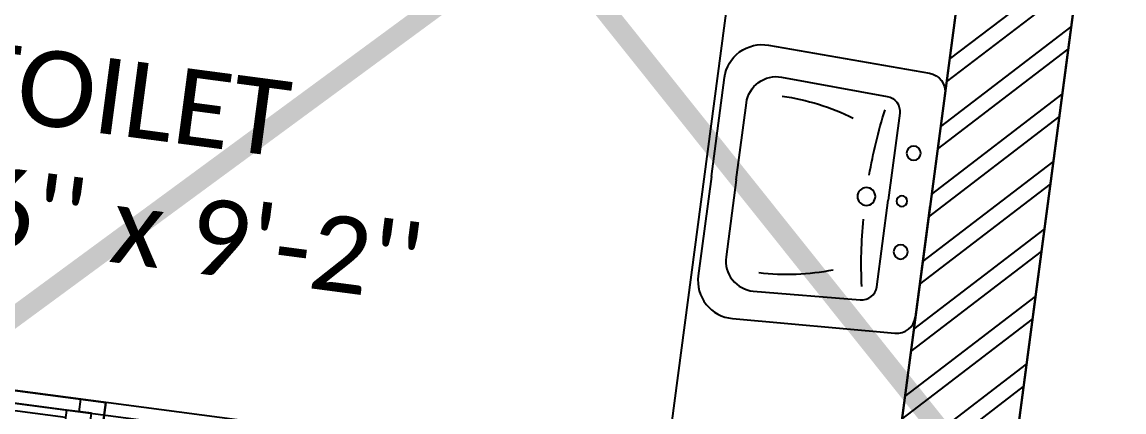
# Model space of a CAD drawing. Header units: millimetres. Extents: x -176651 to 424033, y -469666 to 486614.
# Drawn here: x 42231 to 44410, y 99927 to 100698 of the extents above; entities that cross this region are included whole.
import ezdxf

# ---------------------------------------------------------------- set-up
doc = ezdxf.new("R2010")
doc.units = ezdxf.units.MM
doc.linetypes.add('1625_East Villa$0$HIDDEN', pattern=[0])
doc.linetypes.add('1625E_Roof Plan$0$DASHED', pattern=[0.75, 0.5, -0.25])
for name, color, linetype in [('1625_East Villa$0$ad-Furniture', 8, 'Continuous'), ('1625_East Villa$0$ad-Glass Sectionline', 8, 'Continuous'), ('1625_East Villa$0$ad-Text main', 8, 'Continuous'), ('1625_East Villa$0$ad-Toilet fixtures', 8, 'Continuous'), ('1625_East Villa$0$ad-Wall', 8, 'Continuous'), ('1625_East Villa$0$ad-Wall hatch', 8, 'Continuous'), ('1625E_Roof Plan$0$ad-Primary Roof', 8, 'Continuous')]:
    doc.layers.add(name, color=color, linetype=linetype)
doc.styles.add('1625_East Villa$0$Standard', font='calibril.ttf')

# ---------------------------------------------------------------- blocks, each defined once
blk = doc.blocks.new('1625_East Villa$0$zw$F302')
at = {"layer": '1625_East Villa$0$ad-Furniture'}
for points in [[(436.4, 0), (436.4, 198, 0.426121), (358.4, 272.8), (35.9, 259.8, 0.402405), (0, 222.4), (0, 0)], [(386.8, 0), (386.8, 153.8, 0.426121), (324.5, 213.7), (112.5, 203.2, 0.402405), (83.7, 173.3), (83.7, 0)], [(436.4, 0), (436.4, -198, -0.426121), (358.4, -272.8), (35.9, -259.8, -0.402405), (0, -222.4), (0, 0)], [(386.8, 0), (386.8, -153.8, -0.426121), (324.5, -213.7), (112.5, -203.2, -0.402405), (83.7, -173.3), (83.7, 0)]]:
    blk.add_lwpolyline(points, format="xyb", dxfattribs=at)
for centre, radius in [((46, 98.6), 14.1), ((56.6, 1.3), 10.6), ((127.4, 1.3), 17.7), ((46, -98.6), 14.1)]:
    blk.add_circle(centre, radius, dxfattribs=at)
for centre, radius, start, end in [((-831.2, 8.5), 959.2, 2.1045, 10.0784), ((322.6, -285.2), 461.6, 90.5074, 108.8514), ((-831.2, -8.5), 959.2, 349.9216, 357.8955), ((322.6, 285.2), 461.6, 251.1486, 269.4926)]:
    blk.add_arc(centre, radius, start, end, dxfattribs=at)
blk = doc.blocks.new('1625_East Villa$0$$ZCDB_AUDIT_GENERATED_C85C')
at = {"color": 8}
for points in [[(675, 75), (141.8, 359.5)], [(625, 75), (75, 75)], [(50, 25), (50, 0), (0, 0), (0, 50), (25, 50)], [(675, 50), (700, 50), (700, 0), (650, 0), (650, 25)], [(625, 25), (75, 25)], [(700, 0), (0, 0)]]:
    blk.add_lwpolyline(points, dxfattribs=at)
for points in [[(75, 25), (25, 25), (25, 75), (75, 75)], [(675, 25), (625, 25), (625, 75), (675, 75)]]:
    blk.add_lwpolyline(points, close=True, dxfattribs=at)
at = {"color": 140}
for points in [[(625, 60), (75, 60)], [(625, 40), (75, 40)]]:
    blk.add_lwpolyline(points, dxfattribs=at)
at = {"color": 8, "linetype": '1625_East Villa$0$HIDDEN'}
blk.add_arc((497.1, 38.3), 473.6, 122.8151, 175.5591, dxfattribs=at)
blk = doc.blocks.new('*U177')
blk.add_blockref('1625_East Villa$0$$ZCDB_AUDIT_GENERATED_C85C', (0, 0))
blk = doc.blocks.new('1625_East Villa$0$zw$D46D')
at = {"layer": '1625_East Villa$0$ad-Furniture'}
blk.add_lwpolyline([(8540, 2680), (9140, 2680), (9140, 230), (8540, 230)], close=True, dxfattribs=at)
at = {"layer": '1625_East Villa$0$ad-Glass Sectionline'}
blk.add_lwpolyline([(8310, 1215), (5110, 1215), (5110, 1190), (8310, 1190)], close=True, dxfattribs=at)
at = {"layer": '1625_East Villa$0$ad-Toilet fixtures'}
for points in [[(8310, 1215), (7860, 1215), (7860, 3015), (8310, 3015)], [(6745, 230), (5110, 230), (5110, 1215), (6745, 1215)]]:
    blk.add_lwpolyline(points, close=True, dxfattribs=at)
at = {"xscale": -1, "rotation": 180}
blk.add_blockref('*U177', (6045, 1215), dxfattribs=at)
at = {"layer": '1625_East Villa$0$ad-Toilet fixtures', "xscale": -1}
blk.add_blockref('1625_East Villa$0$zw$F302', (8310, 1815), dxfattribs=at)
blk = doc.blocks.new('1625_East Villa$0$zw$3849')
at = {"layer": '1625_East Villa$0$ad-Text main', "insert": (6703.8, 1691.2), "char_height": 150, "width": 1380.84, "attachment_point": 5, "style": '1625_East Villa$0$Standard', "bg_fill": 2}
blk.add_mtext("TOILET\\P10'-6'' x 9'-2''", dxfattribs=at)
blk = doc.blocks.new('1625_East Villa$0$zw$42B5')
at = {"layer": '1625_East Villa$0$ad-Wall hatch', "transparency": 33554610}
h = blk.add_hatch(dxfattribs=at)
h.set_pattern_fill('ANSI32', color=256, scale=10)
h.set_pattern_definition([(45, (-1040635.14, 674820.02), (-67.351921, 67.351921), []), (45, (-1040590.24, 674820.02), (-67.351921, 67.351921), [])])
h.paths.add_polyline_path([(12120, 13620), (12120, 10220), (11890, 10220), (11890, 13390), (7240, 13390), (7240, 8645), (4245, 8645), (4245, 8875), (4445, 8875), (4445, 9370), (4560, 9370), (4560, 8760), (7010, 8760), (7010, 10500), (6360, 10500), (6360, 10615), (7010, 10615), (7010, 13390), (4560, 13390), (4560, 10615), (5560, 10615), (5560, 10500), (4445, 10500), (4445, 13390), (230, 13390), (230, 8875), (3345, 8875), (3345, 8645), (3060, 8645), (3060, 4745), (3345, 4745), (3345, 4515), (230, 4515), (230, 230), (4995, 230), (4995, 3130), (6060, 3130), (6060, 3015), (5110, 3015), (5110, 230), (8310, 230), (8310, 3015), (6860, 3015), (6860, 3130), (8310, 3130), (8310, 4630), (5110, 4630), (5110, 3930), (4995, 3930), (4995, 4515), (4245, 4515), (4245, 4745), (8540, 4745), (8540, 230), (9240, 230), (9240, 0), (0, 0), (0, 4745), (2830, 4745), (2830, 8645), (0, 8645), (0, 13620)])
at = {"layer": '1625_East Villa$0$ad-Wall'}
for points in [[(4995, 230), (4995, 3130), (6060, 3130), (6060, 3015), (5110, 3015), (5110, 230), (8310, 230), (8310, 3015), (6860, 3015), (6860, 3130), (8310, 3130), (8310, 4630), (5110, 4630), (5110, 3930), (4995, 3930), (4995, 4515), (4245, 4515)], [(4245, 4745), (8540, 4745), (8540, 230), (9240, 230), (9240, 0), (0, 0)]]:
    blk.add_lwpolyline(points, dxfattribs=at)
blk = doc.blocks.new('1625E_Roof Plan')
at = {"layer": '1625E_Roof Plan$0$ad-Primary Roof', "linetype": '1625E_Roof Plan$0$DASHED', "ltscale": 2, "const_width": 40}
blk.add_lwpolyline([(12570, -2645), (2380, -2645), (7475, 2255)], close=True, dxfattribs=at)
blk = doc.blocks.new('1625_East Villa')
at = {"layer": '1625_East Villa$0$ad-Furniture'}
blk.add_blockref('1625_East Villa$0$zw$D46D', (0, 0), dxfattribs=at)
at = {"layer": '1625_East Villa$0$ad-Text main'}
blk.add_blockref('1625_East Villa$0$zw$3849', (0, 0), dxfattribs=at)
at = {"layer": '1625_East Villa$0$ad-Wall'}
blk.add_blockref('1625_East Villa$0$zw$42B5', (0, 0), dxfattribs=at)
blk.add_blockref('1625E_Roof Plan', (0, 0))
blk = doc.blocks.new("All Plot's Villa Plans")
at = {"ltscale": 5, "rotation": 352.4703876422526}
blk.add_blockref('1625_East Villa', (35550.7, 99624.7), dxfattribs=at)

msp = doc.modelspace()

# ---------------------------------------------------------------- block references
at = {"ltscale": 5}
msp.add_blockref("All Plot's Villa Plans", (0, 0), dxfattribs=at)

doc.saveas('drawing.dxf')
